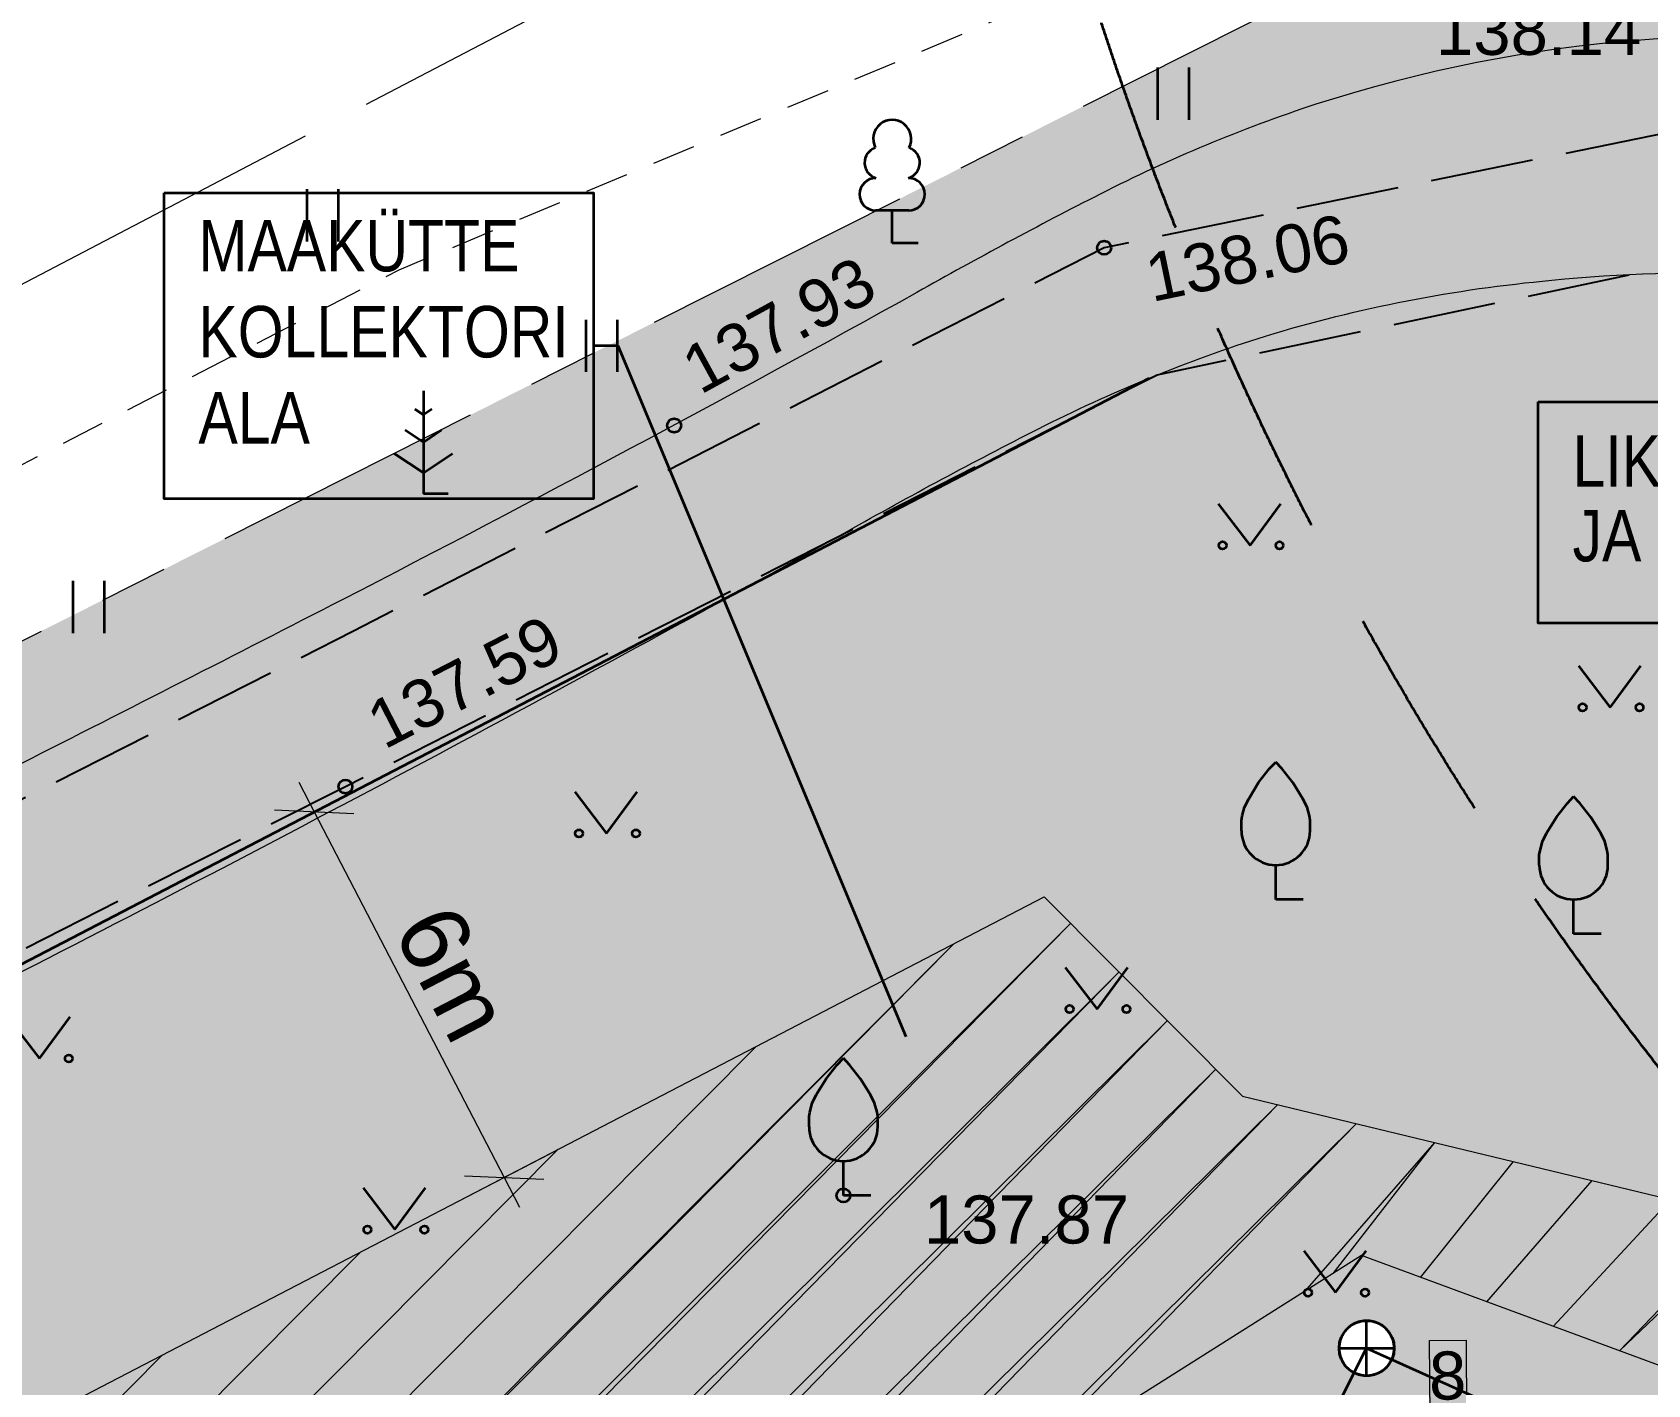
# Model space of a CAD drawing. Header units: millimetres. Extents: x 368386 to 996118, y -334862 to 250838.
# Drawn here: x 741334 to 764866, y -79959 to -60261 of the extents above; entities that cross this region are included whole.
import ezdxf

# ---------------------------------------------------------------- set-up
doc = ezdxf.new("R2010")
doc.units = ezdxf.units.MM
doc.header["$MEASUREMENT"] = 0
for name, pattern in [('HIDDEN', [4762.5, 3175, -1587.5]), ('KATASTRIPIIR', [7000, 4000, -1000, 1000, -1000]), ('Long Dashed', [1058.3333015441901, 634.9999904632571, -423.333311080933]), ('PINNASTEE', [2000, 1500, -500]), ('TOOPIIR', [7000, 6000, -1000]), ('Wipeout_Contour', [1000, 0, -1000])]:
    doc.linetypes.add(name, pattern=pattern)
for name, color, linetype, lineweight in [('_ASENDIPLAAN_Pen_No__1', 7, 'Continuous', 13), ('New__ASENDIPLAAN_Pen_No__1', 7, 'Continuous', 13), ('New__PRONTEX_TEKST_Pen_No__7', 7, 'Continuous', 35), ('New_ei pindi_Pen_No__7', 7, 'Continuous', 35), ('New_HALJASTUS#1_Pen_No__7', 7, 'Continuous', 35), ('New_KANAL_ELEMENDID_Pen_No__1', 7, 'Continuous', 13), ('New_KANAL_ELEMENDID_Pen_No__7', 7, 'Continuous', 35), ('New_Kanal_proj_kinnistu_Pen_No__7', 7, 'Continuous', 35), ('New_Kanal_proj_kinnistu_Pen_No__75', 6, 'Continuous', 20), ('New_korgus-EH2000#1_Pen_No__1', 7, 'Continuous', 13), ('New_korgus-EH2000#1_Pen_No__7', 7, 'Continuous', 35), ('New_PUU_Pen_No__7', 7, 'Continuous', 35), ('New_Sade_rek_Pen_No__84', 114, 'Continuous', 35)]:
    doc.layers.add(name, color=color, linetype=linetype, lineweight=lineweight)
for name, color, linetype, lineweight, true_color in [('New_       asendi fill_Pen_No__149', 7, 'Continuous', 25, 0x186722), ('New__ASENDIPLAAN_Pen_No__181', 7, 'Continuous', 0, 0xe8e8e8), ('New_MOOTPIIR#1_Pen_No__102', 7, 'Continuous', 13, 0xcccccc), ('New_MPKAABEL_Pen_No__3', 7, 'Continuous', 18, 0xff6600), ('New_PIIR#1_Pen_No__164', 7, 'Continuous', 13, 0xf27e39), ('New_TEE#1_Pen_No__162', 7, 'Continuous', 25, 0xaaaaaa)]:
    doc.layers.add(name, color=color, linetype=linetype, lineweight=lineweight, true_color=true_color)
doc.layers.add('New_KANAL_ELEMENDID', color=7, linetype='Continuous')
doc.styles.add('GENERATED_STYLE_1', font='arial.ttf')
doc.styles.add('GENERATED_STYLE_2', font='ARIALN.TTF')
doc.linetypes.add('Sade1', pattern='A,0,[5,TRN_PP_AS-4-01_V01_Asendiplaan1.Shx,S=13.49206349206349,R=0,X=0,Y=0],-2600,0', length=2600)
doc.dimstyles.new('GENERATED_STYLE__1', dxfattribs={"dimtxt": 1000, "dimasz": 760, "dimexe": 0.18, "dimexo": 625, "dimgap": 0, "dimtad": 1, "dimdec": 1, "dimlfac": 0.001, "dimzin": 0, "dimdsep": 46, "dimtxsty": 'GENERATED_STYLE_1', "dimblk": 'ARROWHEAD_2', "dimblk1": 'ARROWHEAD_2', "dimblk2": 'ARROWHEAD_2', "dimcen": 0.09, "dimclrd": 7, "dimclre": 7, "dimclrt": 7, "dimadec": 0, "dimazin": 0, "dimtfac": 1, "dimtdec": 4, "dimtmove": 0, "dimatfit": 3, "dimfxl": 0, "dimtolj": 1, "dimtzin": 0, "dimarcsym": 0})

# ---------------------------------------------------------------- blocks, each defined once
blk = doc.blocks.new('*D7')
at = {"layer": 'New_KANAL_ELEMENDID_Pen_No__1', "color": 7, "linetype": 'Continuous', "lineweight": 13}
for p, q in [((744775.7990013803, -71962.15736865046), (746106.9056862015, -71270.66984625797)), ((745215.927411491, -71182.47282820252), (745441.3523437909, -71616.4136074542)), ((746018.1313457493, -71642.08924815053), (744864.5733418327, -71590.73796675788)), ((745441.3523437909, -71616.4136074542), (748207.3024334607, -76940.84034693083)), ((747541.7490910501, -77286.58410812708), (748872.8557758713, -76595.09658573459)), ((747630.5234315025, -76915.1647062345), (748784.081435419, -76966.51598762715)), ((748207.3024334607, -76940.84034693083), (748432.7273657607, -77374.78112618251))]:
    blk.add_line(p, q, dxfattribs=at)
at = {"layer": 'New_KANAL_ELEMENDID_Pen_No__1', "color": 7, "lineweight": 13, "insert": (746563.4697295739, -73342.63123932084), "char_height": 1000, "attachment_point": 7, "rotation": 297.4511174346, "style": 'GENERATED_STYLE_1'}
blk.add_mtext('\\A1;{\\pql;\\fArial|b0|i0|c0|p34;6m}', dxfattribs=at)
blk = doc.blocks.new('ARROWHEAD_2')
at = {"color": 0, "linetype": 'Continuous', "lineweight": 0}
for p, q in [((-0.3781315, -0.655), (0.3781315, 0.655)), ((0, 0), (-1, 0))]:
    blk.add_line(p, q, dxfattribs=at)

msp = doc.modelspace()

# ---------------------------------------------------------------- hatches: boundary and pattern name
at = {"layer": 'New_       asendi fill_Pen_No__149', "linetype": 'Continuous', "lineweight": 0, "true_color": 0x061908}
h = msp.add_hatch(color=98, dxfattribs=at)
h.paths.add_polyline_path([(802345.6257092145, -38322.05182827363), (677945.6257091912, -100972.0518277148), (697685.6257091819, -113562.0518284972), (725141.8797725517, -157386.0399905721), (747105.6257092238, -214022.0518284599), (773035.6257092752, -233162.0518281246), (849485.6257092285, -225922.0518279011), (847735.6257092286, -145332.0518280502)])
h.paths.add_polyline_path([(757638.7082695107, -147399.2778626392, -0.0006564119768535498), (757597.248581513, -147430.1463600797)], flags=0)
h.paths.add_polyline_path([(781623.1830728371, -112523.2600048446, 0.0599555899640497), (781750.4009111881, -112778.3101978391, 0.7851663409812334), (783932.82217312, -111999.1406781342, 0.05995558996405283), (783869.7476740469, -111721.1899866295, 0.9999999999999997)], flags=0)
at = {"layer": 'New__ASENDIPLAAN_Pen_No__181', "linetype": 'Continuous', "lineweight": 0, "true_color": 0xe8e8e8}
msp.add_hatch(color=254, dxfattribs=at).paths.add_polyline_path([(699340.7646368695, -112422.7998418125, 0.02546073835163982), (698921.6981446419, -115530.2768582549), (703744.0407512026, -123208.9979008183, -0.03887202843307743), (702832.4323581739, -115853.6332386911, -0.03742157822841388), (703282.4696697416, -112504.2869289281, -0.03573776392279675), (704611.5884263125, -107962.294471525, -0.02765071000608543), (708261.6032882693, -99521.92543636875, -0.02002411947369439), (710387.9444156366, -95602.47043552334, -0.02898342446858303), (713073.6414532134, -91639.1082242419, -0.07773333684247212), (720047.4955151809, -84906.23302538529, -0.02827130160652296), (723989.9652858387, -82532.03092124654, -0.009347188014355592), (728115.843406648, -80452.08988133777, 0.004507260523818014), (740779.4003360049, -74146.97772709474, 0.009020572752989972), (753203.2432587454, -67532.81268233877, -0.01170486656368708), (755981.6472728777, -66040.04414377687, -0.04092998121297451), (759298.9656662478, -64684.85347294837, -0.05165219896947422), (763468.7033522084, -63872.40312326048, -0.07619102556771316), (769491.0474670142, -64157.83867633104, -0.06666932271223226), (772556.5176411842, -65234.67482177966, -0.07492772385449879), (774741.6257092806, -66781.05182807246), (778260.0638679237, -70770.3082778296), (781155.3428645998, -76138.32672088449), (784291.1540398939, -74447.00461950173), (782049.9187232727, -70402.95810063173), (781332.6104302615, -69108.65933432388), (777814.1722142453, -65119.40271941785, 0.078030869869757), (772622.8711221854, -61385.97427366972, 0.05834907599235419), (769589.3066429513, -60558.43969052557, 0.1171653581726586), (760032.3265512206, -61309.07281028067, 0.03841684021918827), (756890.05364172, -62617.31607198954, 0.01101994394536065), (754220.1088756481, -64050.8761584224, -0.007635366795423511), (745848.9115286466, -68525.56925785098, -0.002975020184551572), (736487.0956635542, -73268.6849290801, 0.004823366210694588), (726601.5321549594, -78287.79694669333, 0.02252482288492878), (721140.6843378145, -81429.29230258027, 0.0311511183356719), (715078.4167063466, -85994.05718894195, 0.01688784410462784), (712257.7508858663, -88508.25704746632, 0.01672738621550994), (711237.4469064273, -89547.70342399462, 0.04222389868453461), (710603.8885250064, -90337.73836365122, 0.060801129602056), (704662.352552374, -98642.96577618211, 0.03514811948028023), (701045.2300871176, -106603.5809946209, 0.04204878289610606)])
at = {"layer": 'New__PRONTEX_TEKST_Pen_No__7', "linetype": 'Continuous', "lineweight": 35}
msp.add_hatch(color=7, dxfattribs=at).paths.add_polyline_path([(754180.9809221263, -74843.15167415238), (754354.2217370664, -75583.49795780427), (753950.232982224, -74939.35660227484)])

# ---------------------------------------------------------------- linework, layer by layer
at = {"layer": '_ASENDIPLAAN_Pen_No__1', "color": 7, "linetype": 'Continuous', "lineweight": 13, "flags": 128}
msp.add_lwpolyline([(761688.5270968004, -79316.40770216288), (762219.7108880416, -79312.1319187704), (762228.5651719936, -80412.10628290608), (761697.3813807523, -80416.38206629855)], close=True, dxfattribs=at)
at = {"layer": 'New__ASENDIPLAAN_Pen_No__1', "color": 7, "linetype": 'Continuous', "lineweight": 13, "flags": 128}
msp.add_lwpolyline([(740779.4003360049, -74146.97772709474, 0.009020572752989972), (753203.2432587454, -67532.81268233877, -0.01170486656368708), (755981.6472728777, -66040.04414377687, -0.04092998121297451), (759298.9656662478, -64684.85347294837, -0.05165219896947422), (763468.7033522084, -63872.40312326048, -0.07619102556771316), (769491.0474670142, -64157.83867633104, -0.06666932271223226), (772556.5176411842, -65234.67482177966, -0.07492772385449879), (774741.6257092806, -66781.05182807246), (778260.0638679237, -70770.3082778296), (781155.3428645998, -76138.32672088449), (784291.1540398939, -74447.00461950173), (782049.9187232727, -70402.95810063173), (781332.6104302615, -69108.65933432388), (777814.1722142453, -65119.40271941785, 0.078030869869757), (772622.8711221854, -61385.97427366972, 0.05834907599235419), (769589.3066429513, -60558.43969052557, 0.1171653581726586), (760032.3265512206, -61309.07281028067, 0.03841684021918827), (756890.05364172, -62617.31607198954, 0.01101994394536065), (754220.1088756481, -64050.8761584224, -0.007635366795423511), (745848.9115286466, -68525.56925785098, -0.002975020184551572), (736487.0956635542, -73268.6849290801, 0.004823366210694588)], format="xyb", dxfattribs=at)
at = {"layer": 'New__PRONTEX_TEKST_Pen_No__7', "color": 7, "linetype": 'Continuous', "lineweight": 35}
for p, q in [((749870.2363051084, -64828.63935130932), (749510.2363051224, -64828.63935130932)), ((754065.6069522334, -74891.25413774795), (749870.2363051084, -64828.63935130932))]:
    msp.add_line(p, q, dxfattribs=at)
at = {"layer": 'New__PRONTEX_TEKST_Pen_No__7', "color": 7, "linetype": 'Continuous', "lineweight": 35, "flags": 128}
for points in [[(743253.5855548299, -62599.52952853688), (749510.3423116339, -62599.52952853688), (749510.3423116339, -67058.23823764273), (743253.5855548299, -67058.23823764273)], [(763272.038107792, -65643.71721121766), (773899.6657353669, -65643.71721121766), (773899.6657353669, -68865.18868292964), (763272.038107792, -68865.18868292964)], [(763272.038107792, -65643.71721121766), (773899.6657353669, -65643.71721121766), (773899.6657353669, -68865.18868292964), (763272.038107792, -68865.18868292964)]]:
    msp.add_lwpolyline(points, close=True, dxfattribs=at)
at = {"layer": 'New_HALJASTUS#1_Pen_No__7', "color": 7, "linetype": 'Continuous', "lineweight": 35}
for p, q in [((757726.1150236551, -60775.04338371853), (757726.1150236551, -61536.15909303824)), ((758181.1710018043, -60775.04338371853), (758181.1710018043, -61536.15909303824)), ((745334.3270293514, -62545.29881059477), (745334.3270293514, -63306.41451991448)), ((745789.3830075006, -62545.29881059477), (745789.3830075006, -63306.41451991448)), ((749399.358013117, -64446.68426971236), (749399.358013117, -65207.79997903208)), ((749854.4139912662, -64446.68426971236), (749854.4139912662, -65207.79997903208)), ((758611.4104339464, -67127.24892004678), (759074.8152136181, -67733.95520496467)), ((759074.8152136181, -67733.95520496467), (759520.3967325466, -67127.24892004678)), ((741924.9462077238, -68249.45518701622), (741924.9462077238, -69010.57089633594)), ((742380.002185873, -68249.45518701622), (742380.002185873, -69010.57089633594)), ((763856.6116999679, -69487.58949014643), (764320.0164796396, -70094.29577506433)), ((764320.0164796396, -70094.29577506433), (764765.5979985681, -69487.58949014643)), ((749235.6131701341, -71323.40993314335), (749699.0179498058, -71930.11621806124)), ((749699.0179498058, -71930.11621806124), (750144.5994687343, -71323.40993314335)), ((756382.1998952732, -73880.4455506737), (756845.6046749449, -74487.15183559159)), ((756845.6046749449, -74487.15183559159), (757291.1861938734, -73880.4455506737)), ((740974.4211754838, -74601.66072520713), (741437.8259551555, -75208.36701012502)), ((741437.8259551555, -75208.36701012502), (741883.4074740841, -74601.66072520713)), ((746154.0574256175, -77093.1313266168), (746617.4622052892, -77699.83761153469)), ((746617.4622052892, -77699.83761153469), (747063.0437242177, -77093.1313266168)), ((759857.145734302, -78011.0415476496), (760320.5505139737, -78617.74783256749)), ((760320.5505139737, -78617.74783256749), (760766.1320329022, -78011.0415476496))]:
    msp.add_line(p, q, dxfattribs=at)
for centre in [(758673.7918466639, -67733.95520496467), (759502.5734718035, -67733.95520496467), (763918.9931126854, -70094.29577506433), (764747.7747378249, -70094.29577506433), (749297.9945828517, -71930.11621806124), (750126.7762079912, -71930.11621806124), (756444.5813079907, -74487.15183559159), (757273.3629331302, -74487.15183559159), (741865.5842133409, -75208.36701012502), (746216.438838335, -77699.83761153469), (747045.2204634745, -77699.83761153469), (759919.5271470195, -78617.74783256749), (760748.308772159, -78617.74783256749)]:
    msp.add_circle(centre, 55.00591521184057, dxfattribs=at)
at = {"layer": 'New_Kanal_proj_kinnistu_Pen_No__7', "color": 7, "linetype": 'Continuous', "lineweight": 35, "flags": 128}
msp.add_lwpolyline([(725474.125709206, -81989.05182863868), (757604.5317954227, -65297.84656829484)], dxfattribs=at)
at = {"layer": 'New_korgus-EH2000#1_Pen_No__7', "color": 7, "linetype": 'Continuous', "lineweight": 35}
for centre in [(756948.6257092173, -63398.05182862381), (750684.6257092508, -65988.0518284748), (745894.6257092135, -71247.05182808737), (753149.6257092182, -77203.05182832578)]:
    msp.add_circle(centre, 99.99999997671694, dxfattribs=at)
at = {"layer": 'New_PUU_Pen_No__7', "color": 7, "linetype": 'Continuous', "lineweight": 35}
for p, q in [((754100.6257092191, -62858.05182858655), (753620.6257092378, -62858.05182858655)), ((753860.6257092285, -63333.05182821403), (753860.6257092285, -62858.05182858655)), ((754240.6257092331, -63333.05182821403), (753860.6257092285, -63333.05182821403)), ((747030.6257092704, -65483.05182858655), (747030.6257092704, -66983.05182858655)), ((747030.6257092704, -65833.05182821403), (746906.2074451318, -65750.10631933162)), ((747155.0439734089, -65750.10631933162), (747030.6257092704, -65833.05182821403)), ((747030.6257092704, -66233.05182858655), (746764.0151433258, -66055.31145121256)), ((747297.2362752149, -66055.31145121256), (747030.6257092704, -66233.05182858655)), ((746606.3616405551, -66393.70289399574), (747030.6257092704, -66676.54560647259)), ((747030.6257092704, -66676.54560647259), (747454.8897779856, -66393.70289399574)), ((747390.6257092564, -66983.05182858655), (747030.6257092704, -66983.05182858655)), ((759448.6257092173, -72890.05182824383), (759448.6257092173, -72390.05182824383)), ((759848.6257092406, -72890.05182824383), (759448.6257092173, -72890.05182824383)), ((763787.6257092536, -73392.05182857165), (763787.6257092536, -72892.05182857165)), ((764187.6257092769, -73392.05182857165), (763787.6257092536, -73392.05182857165)), ((753149.6257092182, -77203.05182832578), (753149.6257092182, -76703.05182832578)), ((753549.6257092415, -77203.05182832578), (753149.6257092182, -77203.05182832578))]:
    msp.add_line(p, q, dxfattribs=at)
at = {"layer": 'New_PUU_Pen_No__7', "color": 7, "linetype": 'Continuous', "lineweight": 35, "flags": 128}
for points in [[(758948.6257092173, -71890.05182824383), (758948.6257092173, -71740.0518278713), (758958.6257092266, -71675.05182839284), (758993.6257092592, -71545.0518285046), (759053.6257091986, -71425.05182839284), (759198.6257092173, -71190.05182805756), (759358.6257092499, -70985.05182798306), (759448.6257092173, -70890.05182824383)], [(759948.6257092173, -71890.05182824383), (759948.6257092173, -71740.0518278713), (759938.625709208, -71675.05182839284), (759903.6257091754, -71545.0518285046), (759843.6257092359, -71425.05182839284), (759698.6257092173, -71190.05182805756), (759538.6257091847, -70985.05182798306), (759448.6257092173, -70890.05182824383)], [(763287.6257092536, -72392.05182857165), (763287.6257092536, -72242.05182819912), (763297.6257092629, -72177.05182872067), (763332.6257092955, -72047.05182883242), (763392.625709235, -71927.05182872067), (763537.6257092536, -71692.05182838539), (763697.6257092862, -71487.05182831088), (763787.6257092536, -71392.05182857165)], [(764287.6257092536, -72392.05182857165), (764287.6257092536, -72242.05182819912), (764277.6257092443, -72177.05182872067), (764242.6257092117, -72047.05182883242), (764182.6257092722, -71927.05182872067), (764037.6257092536, -71692.05182838539), (763877.625709221, -71487.05182831088), (763787.6257092536, -71392.05182857165)], [(752649.6257092182, -76203.05182832578), (752649.6257092182, -76053.05182795326), (752659.6257092275, -75988.0518284748), (752694.6257092601, -75858.05182858655), (752754.6257091996, -75738.0518284748), (752899.6257092182, -75503.05182813952), (753059.6257092508, -75298.05182806501), (753149.6257092182, -75203.05182832578)], [(753649.6257092182, -76203.05182832578), (753649.6257092182, -76053.05182795326), (753639.6257092089, -75988.0518284748), (753604.6257091763, -75858.05182858655), (753544.6257092368, -75738.0518284748), (753399.6257092182, -75503.05182813952), (753239.6257091856, -75298.05182806501), (753149.6257092182, -75203.05182832578)]]:
    msp.add_lwpolyline(points, dxfattribs=at)
at = {"layer": 'New_PUU_Pen_No__7', "color": 7, "linetype": 'Continuous', "lineweight": 35}
for centre, radius, start, end in [((753860.625708565, -61813.05182772974), 276.9702146443543, 332.5798989668221, 207.4201001650043), ((753690.5739355733, -62160.47346390353), 232.5734174691028, 109.0217355677273, 253.1415398861063), ((754030.7100900062, -62160.47408198783), 232.563371677067, 286.8508162166827, 70.98590921547179), ((753623.1323229691, -62620.55844206331), 237.5066141282753, 90.00160103376174, 269.3952966132161), ((754098.1190954875, -62620.55844206331), 237.5066141282765, 270.6047033868388, 89.99839896618342), ((759448.6257092173, -71890.05182824383), 500, 180, 0), ((763787.6257092536, -72392.05182857165), 500, 180, 0), ((753149.6257092182, -76203.05182832578), 500, 180, 0)]:
    msp.add_arc(centre, radius, start, end, dxfattribs=at)

# ---------------------------------------------------------------- texts
at = {"layer": '_ASENDIPLAAN_Pen_No__1', "color": 7, "linetype": 'Continuous', "lineweight": 13, "insert": (762226.7259929496, -80183.62368505573), "char_height": 700.0000000000002, "attachment_point": 9, "rotation": 0.4611945158892878, "style": 'GENERATED_STYLE_1'}
msp.add_mtext('\\A1;{\\pqr;\\fArial|b0|i0|c0|p34;8}', dxfattribs=at)
at = {"layer": 'New__PRONTEX_TEKST_Pen_No__7', "color": 7, "linetype": 'Continuous', "lineweight": 35, "char_height": 750, "attachment_point": 1, "style": 'GENERATED_STYLE_2'}
for s, insert, line_spacing_factor in [('\\A1;{\\pql;\\fArial Narrow|b0|i0|c0|p34;MAA\\fArial Narrow|b0|i0|c0|p34;KÜTTE\\P\\pql;\\fArial Narrow|b0|i0|c0|p34;KOLLEKTORI\\P\\pql;\\fArial Narrow|b0|i0|c0|p34;ALA}', (743753.5855548299, -62992.97308865243), 1.002683448911516), ('\\A1;{\\pql;\\fArial Narrow|b0|i0|c0|p34;LIKVIDEERITAV SEPTIK\\P\\pql;\\fArial Narrow|b0|i0|c0|p34;JA IMBV\\fArial Narrow|b0|i0|c0|p34;ÄLJAK}', (763772.038107792, -66128.745650906), 0.870429710211118), ('\\A1;{\\pql;\\fArial Narrow|b0|i0|c0|p34;LIKVIDEERITAV SEPTIK\\P\\pql;\\fArial Narrow|b0|i0|c0|p34;JA IMBV\\fArial Narrow|b0|i0|c0|p34;ÄLJAK}', (763772.038107792, -66128.745650906), 0.870429710211118)]:
    msp.add_mtext(s, dxfattribs=dict(at, insert=insert, line_spacing_factor=line_spacing_factor))
at = {"layer": 'New_korgus-EH2000#1_Pen_No__1', "color": 7, "linetype": 'Continuous', "lineweight": 13, "char_height": 700.0000000000001, "attachment_point": 1, "style": 'GENERATED_STYLE_1'}
for s, insert in [('\\A1;{\\pql;\\fArial|b0|i0|c0|p34; 138.14 }', (761509.6257092042, -59890.05182809482)), ('\\A1;{\\pql;\\fArial|b0|i0|c0|p34; 137.87 }', (754049.6257092415, -77203.05182817677))]:
    msp.add_mtext(s, dxfattribs=dict(at, insert=insert))
for s, insert, rotation in [('\\A1;{\\pql;\\fArial|b0|i0|c0|p34; 138.06 }', (757233.7769995033, -63560.23026591395), 11.6916602543895), ('\\A1;{\\pql;\\fArial|b0|i0|c0|p34; 137.93 }', (750488.3481070338, -65062.56631003075), 28.667647058920284), ('\\A1;{\\pql;\\fArial|b0|i0|c0|p34; 137.59 }', (745897.1891051003, -70217.09188671455), 27.227062490442062)]:
    msp.add_mtext(s, dxfattribs=dict(at, insert=insert, rotation=rotation))

# ---------------------------------------------------------------- dimensions: what is measured, and where the dimension line sits
at = {"layer": 'New_KANAL_ELEMENDID', "color": 7, "linetype": 'Continuous', "lineweight": 13}
dim = msp.add_linear_dim(base=(748207.3024334607, -76940.84034693083), p1=(744547.4285824999, -72080.79195815421), p2=(747313.3786721696, -77405.21869763083), angle=297.4511174346001, text='6m', dimstyle='GENERATED_STYLE__1', dxfattribs=at)
dim.commit()
dim.dimension.update_dxf_attribs({"geometry": '*D7', "text_midpoint": (747462.7423664344, -73989.10395780906), "dimtype": 160, "text_rotation": 297.4511174346001})

# ---------------------------------------------------------------- next in the draw order: wipeouts: each hides what was drawn before it
at = {"color": 254, "linetype": 'Wipeout_Contour', "lineweight": 0, "ltscale": 24477031.31986748}
msp.add_wipeout([(761172.1111143084, -79388.44843163437), (761156.7393385881, -79311.16929698086), (761126.5865159762, -79238.37394408233), (761082.8114024439, -79172.85985640532), (761027.0962510799, -79117.14470527417), (760961.5821638686, -79073.36959197468), (760888.7868105044, -79043.21676913), (760811.507675618, -79027.84499294407), (760732.7145529521, -79027.84499294407), (760655.4354180658, -79043.21676913), (760582.6400647016, -79073.36959197468), (760517.1259774902, -79117.14470527417), (760461.4108261262, -79172.85985640532), (760417.6357125939, -79238.37394408233), (760387.482889982, -79311.16929698086), (760372.1111142618, -79388.44843163437), (760372.1111142618, -79467.24155499882), (760387.482889982, -79544.52068965233), (760417.6357125939, -79617.31604255087), (760461.4108261262, -79682.83013022787), (760517.1259774902, -79738.54528135902), (760582.6400647016, -79782.32039465851), (760655.4354180658, -79812.4732175032), (760732.7145529521, -79827.84499368913), (760811.507675618, -79827.84499368913), (760888.7868105044, -79812.4732175032), (760961.5821638686, -79782.32039465851), (761027.0962510799, -79738.54528135902), (761082.8114024439, -79682.83013022787), (761126.5865159762, -79617.31604255087), (761156.7393385881, -79544.52068965233), (761172.1111143084, -79467.24155499882)], dxfattribs=at).dxf.layer = 'New_KANAL_ELEMENDID'

# ---------------------------------------------------------------- next in the draw order: hatches: boundary and pattern name
at = {"layer": 'New_Kanal_proj_kinnistu_Pen_No__75', "linetype": 'Continuous', "lineweight": 20}
h = msp.add_hatch(dxfattribs=at)
h.set_pattern_fill('JIS_LC_20_0001', color=6, style=0, pattern_type=2)
h.set_pattern_definition([(45, (-640523628.114811, -6432857147.434388), (-707.1067811865477, 707.1067811865477), []), (45, (-640523608.114811, -6432857147.434388), (-707.1067811865477, 707.1067811865477), [])])
h.paths.add_polyline_path([(735416.1197426106, -83585.6444998766), (738688.8578199391, -88901.11742123315), (740282.7151112101, -93495.77445025841), (762393.0659326102, -102888.2731371681), (767213.9073631802, -98868.16681876132), (766796.860076192, -96918.72282094607), (753132.031325305, -89848.88133268157), (753790.9949782147, -88705.23030358652), (756947.5268803613, -80445.12962038911), (760695.9097462782, -78079.13042838968), (766141.0348148161, -80089.18222460247), (771794.2518008017, -81856.64327769823), (775609.3057731009, -80539.71236805714), (775886.7616630701, -76623.57370510048), (774083.2826070796, -69934.95013612605), (771097.2923198092, -73469.79860450423), (766002.3029270192, -77455.32040438897), (758961.7946628091, -75757.17157545782), (756074.5693125605, -72853.92759601868)])

# ---------------------------------------------------------------- next in the draw order: linework, layer by layer
at = {"layer": 'New_ei pindi_Pen_No__7', "color": 7, "linetype": 'HIDDEN', "lineweight": 35}
msp.add_circle((804441.0361594596, -44567.67403289028), 50000, dxfattribs=at)
at = {"layer": 'New_KANAL_ELEMENDID_Pen_No__7', "color": 7, "linetype": 'Continuous', "lineweight": 35}
for p, q in [((760772.1111142851, -79827.84499368913), (760772.1111142851, -79027.84499294407)), ((760372.1111142618, -79427.8449933166), (761172.1111143084, -79427.8449933166))]:
    msp.add_line(p, q, dxfattribs=at)
at = {"layer": 'New_KANAL_ELEMENDID_Pen_No__7', "color": 7, "linetype": 'Continuous', "lineweight": 35, "flags": 128}
msp.add_lwpolyline([(761172.1111143084, -79388.44843163437), (761156.7393385881, -79311.16929698086), (761126.5865159762, -79238.37394408233), (761082.8114024439, -79172.85985640532), (761027.0962510799, -79117.14470527417), (760961.5821638686, -79073.36959197468), (760888.7868105044, -79043.21676913), (760811.507675618, -79027.84499294407), (760732.7145529521, -79027.84499294407), (760655.4354180658, -79043.21676913), (760582.6400647016, -79073.36959197468), (760517.1259774902, -79117.14470527417), (760461.4108261262, -79172.85985640532), (760417.6357125939, -79238.37394408233), (760387.482889982, -79311.16929698086), (760372.1111142618, -79388.44843163437), (760372.1111142618, -79467.24155499882), (760387.482889982, -79544.52068965233), (760417.6357125939, -79617.31604255087), (760461.4108261262, -79682.83013022787), (760517.1259774902, -79738.54528135902), (760582.6400647016, -79782.32039465851), (760655.4354180658, -79812.4732175032), (760732.7145529521, -79827.84499368913), (760811.507675618, -79827.84499368913), (760888.7868105044, -79812.4732175032), (760961.5821638686, -79782.32039465851), (761027.0962510799, -79738.54528135902), (761082.8114024439, -79682.83013022787), (761126.5865159762, -79617.31604255087), (761156.7393385881, -79544.52068965233), (761172.1111143084, -79467.24155499882)], close=True, dxfattribs=at)
at = {"layer": 'New_KANAL_ELEMENDID_Pen_No__7', "color": 7, "linetype": 'Continuous', "lineweight": 35}
msp.add_circle((760772.1111142851, -79427.8449933166), 401.9354289630428, dxfattribs=at)
at = {"layer": 'New_Kanal_proj_kinnistu_Pen_No__75', "color": 6, "linetype": 'Continuous', "lineweight": 20, "flags": 128}
msp.add_lwpolyline([(735416.1197426106, -83585.6444998766), (756074.5693125605, -72853.92759601868), (758961.7946628091, -75757.17157545782), (766002.3029270192, -77455.32040438897), (770813.500506159, -73893.37952482796), (774083.2826070796, -69934.95013612605), (775886.7616630701, -76623.57370510048), (775609.3057731009, -80539.71236805714), (771794.2518008017, -81856.64327769823), (766141.0348148161, -80089.18222460247), (760695.9097462782, -78079.13042838968), (756947.5268803613, -80445.12962038911), (753790.9949782147, -88705.23030358652), (753132.031325305, -89848.88133268157), (766796.860076192, -96918.72282094607), (767213.9073631802, -98868.16681876132), (762393.0659326102, -102888.2731371681), (740282.7151112101, -93495.77445025841), (738688.8578199391, -88901.11742123315)], close=True, dxfattribs=at)
at = {"layer": 'New_MOOTPIIR#1_Pen_No__102', "color": 254, "linetype": 'TOOPIIR', "lineweight": 13, "true_color": 0xcccccc, "flags": 128}
msp.add_lwpolyline([(666023.6257091707, -103201.051827998), (685304.6257092461, -114770.0518281321), (695822.6257091698, -123885.0518283556), (716500.6257092424, -161142.0518285717), (837208.6257092266, -108675.0518283928), (806252.625709221, -29932.05182860891)], close=True, dxfattribs=at)
at = {"layer": 'New_MPKAABEL_Pen_No__3', "color": 30, "linetype": 'Long Dashed', "lineweight": 18, "true_color": 0xff6600, "flags": 128}
msp.add_lwpolyline([(783565.0913066308, -24546.64753797749), (781933.3774600488, -27973.18611434946), (777809.8721885432, -36412.47263784806), (773953.0481919025, -43041.85867823014), (772482.1161770339, -45281.06706637243), (770238.9125873412, -49198.68855505536), (766031.1891817797, -55145.74877499888), (760860.5262013695, -57580.50549357483), (755092.9457286217, -60203.08903838793), (746674.4571931737, -63723.05828846345), (738204.1138986202, -68093.46759646485), (734252.9564196554, -70168.96233941714), (726178.7191691652, -74593.48534188519), (719169.873835224, -78938.67320708284), (713295.6705329085, -84749.71078849683), (710742.1764623683, -87651.12024686584), (706075.5937519094, -93410.21838273207), (703859.1869607877, -95384.51282262156), (698840.1696153993, -99282.82170418004), (690979.5947425843, -105905.3517398546), (686307.6234921424, -110199.4956224347), (683373.7020957593, -114459.5608501817), (684881.3740285656, -118802.6166665489), (684938.2434152609, -118959.8660837049)], dxfattribs=at)
at = {"layer": 'New_PIIR#1_Pen_No__164', "color": 30, "linetype": 'KATASTRIPIIR', "lineweight": 13, "true_color": 0xf27e39, "flags": 128}
msp.add_lwpolyline([(747105.6257092238, -214022.0518284599), (725035.625709275, -157112.0518283109), (697685.6257091819, -113562.0518284971), (677945.6257091912, -100972.0518277148), (802345.6257092145, -38322.05182827363), (847735.6257092285, -145332.0518280501), (849485.6257092285, -225922.0518279011), (773035.625709275, -233162.0518281246)], close=True, dxfattribs=at)
at = {"layer": 'New_Sade_rek_Pen_No__84', "color": 114, "linetype": 'Sade1', "lineweight": 35}
for points in [[(755916.7868031032, -89114.5017170469), (760772.1111142851, -79427.8449933166)], [(760772.1111142851, -79427.8449933166), (776283.4890602931, -86401.90353385458)]]:
    msp.add_lwpolyline(points, dxfattribs=at)
at = {"layer": 'New_TEE#1_Pen_No__162', "color": 253, "linetype": 'PINNASTEE', "lineweight": 25, "true_color": 0xaaaaaa, "flags": 128}
msp.add_lwpolyline([(794045.6257091679, -99439.05182789365), (792927.6257092676, -86931.051828445), (787942.6257092815, -79094.05182815442), (775725.6257092191, -64608.05182858655), (766962.6257091837, -61354.0518279309), (756948.6257092173, -63398.05182862381), (746010.6257092517, -68983.05182858655), (731032.6257092489, -76593.05182799051), (718023.6257091707, -83834.05182837794), (709565.6257091865, -93385.05182835559), (711080.6257092005, -94383.05182895908), (718886.6257091828, -85752.0518279756), (732061.6257092294, -78226.05182837049), (745894.6257092135, -71247.05182808737), (757719.625709167, -65248.05182825128), (766558.6257092033, -63378.05182813952), (774741.6257092806, -66781.05182807246), (784795.6257091679, -78987.05182831088), (791230.6257092238, -88015.05182824383), (791250.6257092424, -98776.05182818422)], close=True, dxfattribs=at)

doc.saveas('drawing.dxf')
